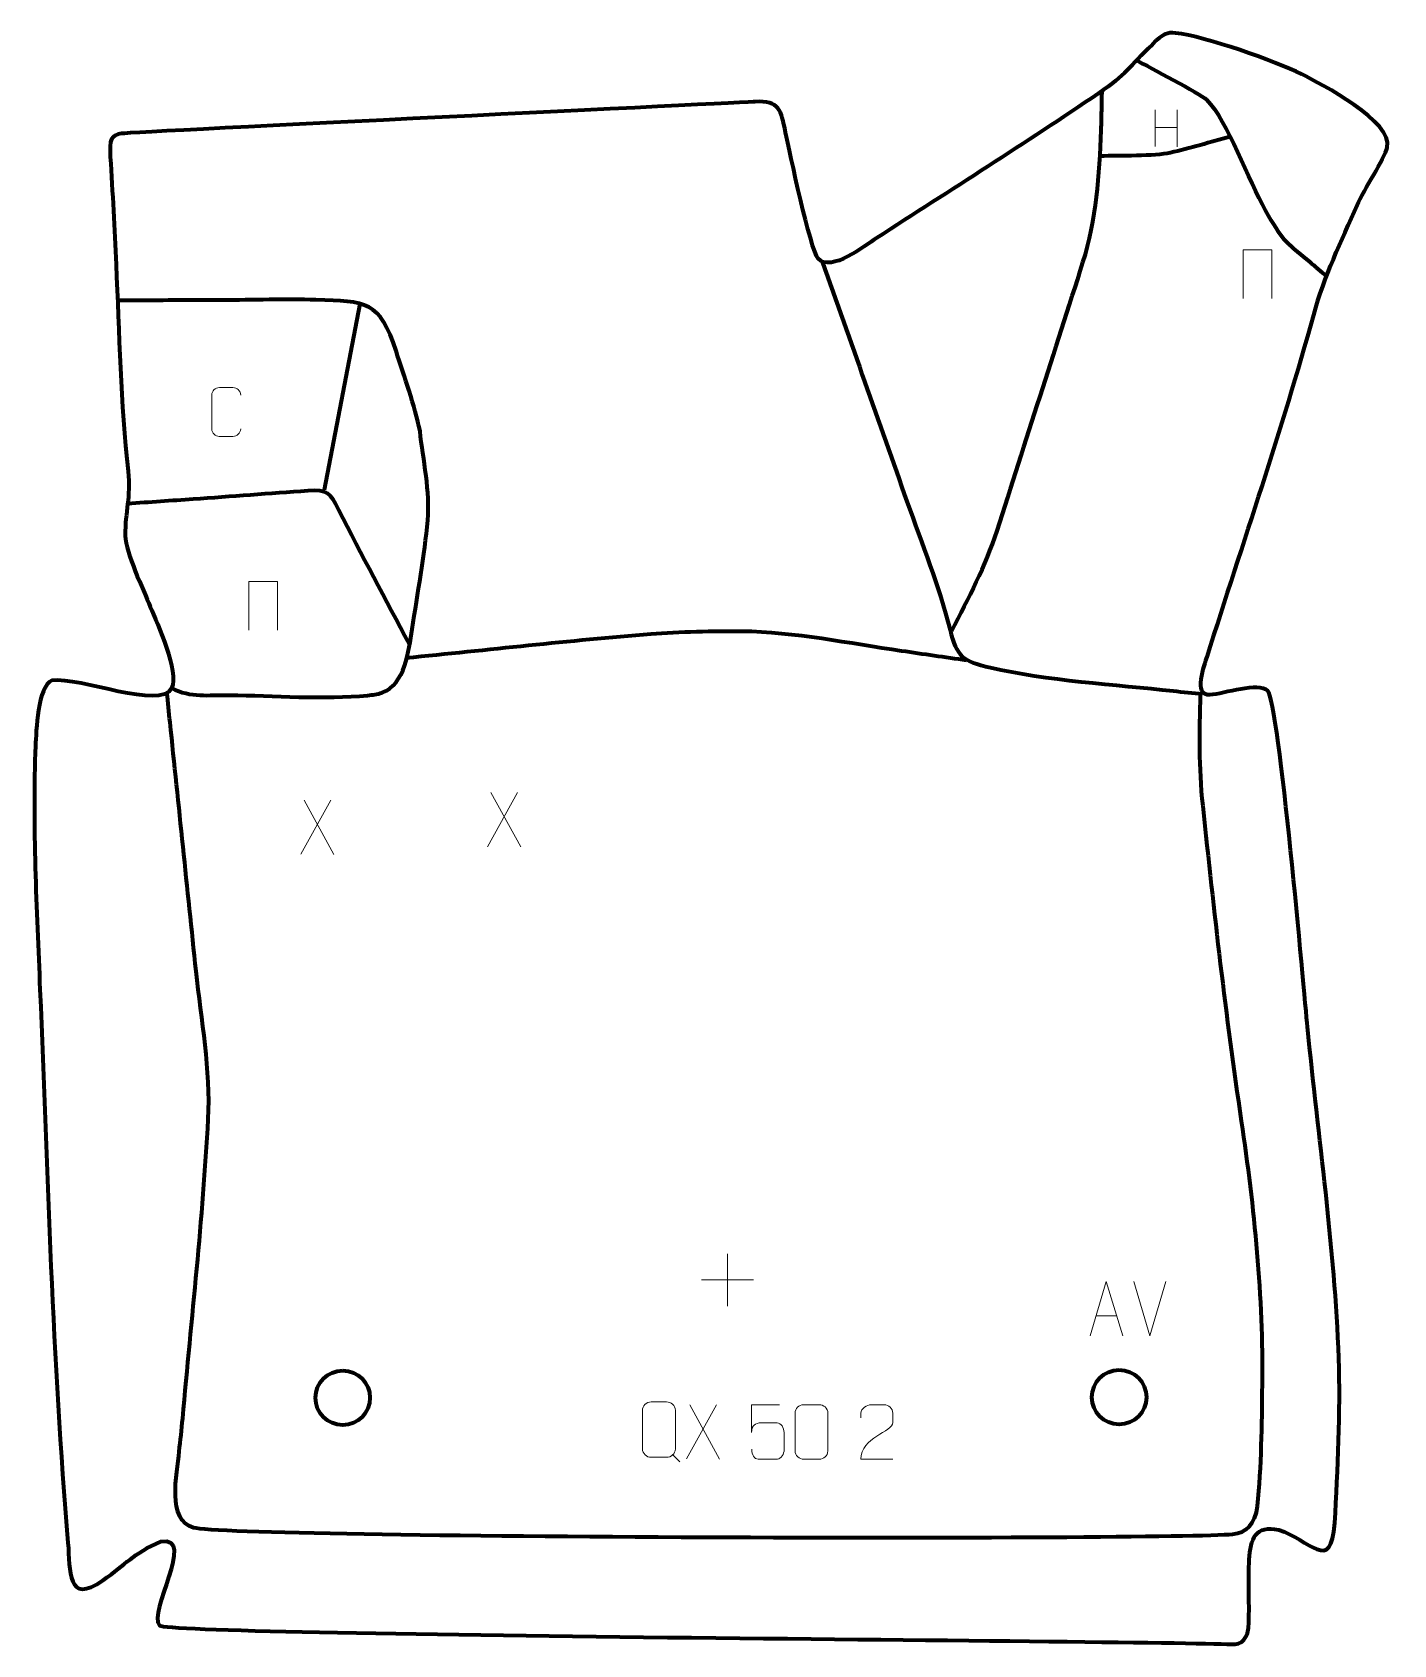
# Model space of a CAD drawing. Header units: millimetres. Extents: x -601 to 24, y -32 to 708.
import ezdxf

# ---------------------------------------------------------------- set-up
doc = ezdxf.new("R2010")
doc.units = ezdxf.units.MM
doc.header["$MEASUREMENT"] = 0
doc.layers.add('layer 2', color=7, linetype='Continuous')
doc.layers.add('layer 3', color=7, linetype='Continuous')

msp = doc.modelspace()

# ---------------------------------------------------------------- linework, layer by layer
at = {"layer": 'layer 2', "color": 142, "lineweight": 200}
for centre in [(-458.3982, 81.0682), (-102.0041, 81.3328)]:
    msp.add_ellipse(centre, major_axis=(0, 12.5), ratio=1, dxfattribs=at)
at = {"layer": 'layer 2', "color": 142, "lineweight": 158}
for points, knots in [([(-93.9406, 694.7301), (-88.4666, 691.7656), (-64.931, 679.6063), (-61.9083, 676.75), (-61.9083, 676.75), (-52.2281, 666.9034), (-42.5399, 639.6382), (-34.9046, 626.0168), (-34.9046, 626.0168), (-27.1966, 612.2658), (-26.5112, 612.2925), (-14.6916, 602.4009), (-14.6916, 602.4009), (-12.0536, 600.1932), (-9.4239, 597.9746), (-6.7924, 595.7591)], [0, 0, 0, 0, 0.2, 0.2, 0.2, 0.2, 0.4, 0.4, 0.4, 0.4, 0.6, 0.6, 0.6, 0.6, 1, 1, 1, 1]), ([(-178.8364, 432.9237), (-171.1563, 448.1718), (-163.4139, 462.5061), (-158.0392, 478.8163), (-158.0392, 478.8163), (-145.0856, 519.9692), (-131.5915, 560.9392), (-118.6066, 602.0835), (-118.6066, 602.0835), (-112.4593, 621.5719), (-110.9591, 642.3159), (-110.2479, 662.6548), (-110.2479, 662.6548), (-110.1246, 666.1803), (-110.0494, 669.7002), (-109.9899, 673.2271), (-109.9899, 673.2271), (-109.9666, 674.7257), (-109.9391, 676.2233), (-109.9098, 677.7218), (-109.9098, 677.7218), (-109.9098, 677.7218), (-109.8473, 680.693), (-109.8473, 680.693)], [0, 0, 0, 0, 0.14285714, 0.14285714, 0.14285714, 0.14285714, 0.28571429, 0.28571429, 0.28571429, 0.28571429, 0.42857143, 0.42857143, 0.42857143, 0.42857143, 0.57142857, 0.57142857, 0.57142857, 0.57142857, 0.71428571, 0.71428571, 0.71428571, 0.71428571, 1, 1, 1, 1]), ([(-110.4726, 650.981), (-102.498, 651.1622), (-85.3802, 650.8965), (-78.4863, 652.4758), (-78.4863, 652.4758), (-69.5596, 654.5209), (-59.9229, 657.4525), (-50.9852, 659.8734)], [0, 0, 0, 0, 0.33333333, 0.33333333, 0.33333333, 0.33333333, 1, 1, 1, 1]), ([(-238.2607, 602.4523), (-225.3136, 565.7396), (-212.3665, 529.0269), (-199.4194, 492.3142), (-199.4194, 492.3142), (-192.4554, 472.6664), (-184.7686, 453.7436), (-179.6259, 433.5029), (-179.6259, 433.5029), (-176.4779, 421.1129), (-173.9518, 419.101), (-161.1157, 416.1433), (-161.1157, 416.1433), (-135.5873, 410.2611), (-103.6564, 408.2823), (-77.177, 405.4345), (-77.177, 405.4345), (-72.7102, 404.9541), (-68.2434, 404.4738), (-63.7766, 403.994)], [0, 0, 0, 0, 0.16666667, 0.16666667, 0.16666667, 0.16666667, 0.33333333, 0.33333333, 0.33333333, 0.33333333, 0.5, 0.5, 0.5, 0.5, 0.66666667, 0.66666667, 0.66666667, 0.66666667, 1, 1, 1, 1]), ([(-536.9762, 406.6893), (-528.1989, 402.2476), (-520.1076, 403.6137), (-510.3734, 403.5082), (-510.3734, 403.5082), (-490.374, 403.2915), (-466.6067, 401.4185), (-447.0481, 403.394), (-447.0481, 403.394), (-444.718, 403.6294), (-442.6264, 403.9014), (-440.3862, 404.6003), (-440.3862, 404.6003), (-429.6087, 408.4358), (-428.1898, 423.7537), (-426.5749, 433.7821), (-426.5749, 433.7821), (-423.9728, 450.0091), (-420.9231, 467.5278), (-419.3746, 483.811), (-419.3746, 483.811), (-418.1733, 496.4423), (-421.5362, 511.824), (-422.9295, 524.6253), (-422.9295, 524.6253), (-425.2633, 536.3884), (-430.34, 549.7268), (-433.9539, 561.4366), (-433.9539, 561.4366), (-441.268, 584.3557), (-447.7483, 584.2713), (-470.7027, 584.8838), (-470.7027, 584.8838), (-484.706, 585.2574), (-499.7532, 584.751), (-513.8994, 584.7151), (-513.8994, 584.7151), (-525.8659, 584.6847), (-537.8323, 584.653), (-549.7988, 584.6218), (-549.7988, 584.6218), (-553.7877, 584.6114), (-557.7765, 584.6011), (-561.7653, 584.5907)], [0, 0, 0, 0, 0.08333333, 0.08333333, 0.08333333, 0.08333333, 0.16666667, 0.16666667, 0.16666667, 0.16666667, 0.25, 0.25, 0.25, 0.25, 0.33333333, 0.33333333, 0.33333333, 0.33333333, 0.41666667, 0.41666667, 0.41666667, 0.41666667, 0.5, 0.5, 0.5, 0.5, 0.58333333, 0.58333333, 0.58333333, 0.58333333, 0.66666667, 0.66666667, 0.66666667, 0.66666667, 0.75, 0.75, 0.75, 0.75, 0.83333333, 0.83333333, 0.83333333, 0.83333333, 1, 1, 1, 1]), ([(-557.1081, 491.4497), (-547.0868, 492.1424), (-537.0654, 492.8351), (-527.0441, 493.5278), (-527.0441, 493.5278), (-509.4721, 494.7424), (-491.8712, 496.1474), (-474.3262, 497.3557), (-474.3262, 497.3557), (-465.3671, 497.9727), (-464.378, 496.4562), (-460.3841, 488.5822), (-460.3841, 488.5822), (-449.9361, 467.9845), (-438.7662, 447.4194), (-427.9522, 426.9784)], [0, 0, 0, 0, 0.2, 0.2, 0.2, 0.2, 0.4, 0.4, 0.4, 0.4, 0.6, 0.6, 0.6, 0.6, 1, 1, 1, 1]), ([(-429.3905, 420.6202), (-392.043, 424.2785), (-354.1743, 428.6265), (-316.8317, 431.5858), (-316.8317, 431.5858), (-304.1192, 432.5932), (-287.9646, 433.0304), (-275.2026, 432.8803), (-275.2026, 432.8803), (-251.1732, 432.5977), (-225.7615, 427.3353), (-201.8385, 423.8585), (-201.8385, 423.8585), (-191.9086, 422.4154), (-181.974, 421.0079), (-172.0457, 419.5538)], [0, 0, 0, 0, 0.2, 0.2, 0.2, 0.2, 0.4, 0.4, 0.4, 0.4, 0.6, 0.6, 0.6, 0.6, 1, 1, 1, 1]), ([(-64.8018, 404.104), (-65.1964, 385.5618), (-65.6462, 371.3015), (-63.6553, 352.6349), (-63.6553, 352.6349), (-58.501, 303.9263), (-53.1688, 256.5498), (-45.9332, 208.0603), (-45.9332, 208.0603), (-40.0808, 168.8397), (-35.8637, 126.7054), (-36.391, 87.0546), (-36.391, 87.0546), (-36.6373, 68.5794), (-36.7361, 49.6385), (-38.6707, 31.2691), (-38.6707, 31.2691), (-39.5402, 23.0122), (-43.9487, 18.9315), (-49.9128, 18.3763), (-49.9128, 18.3763), (-79.6053, 15.6121), (-507.9045, 16.3634), (-526.9493, 21.4228), (-526.9493, 21.4228), (-539.1132, 24.6542), (-534.5781, 46.0808), (-533.4692, 56.3687), (-533.4692, 56.3687), (-532.9216, 61.4486), (-532.3514, 66.5119), (-531.8641, 71.5992), (-531.8641, 71.5992), (-527.7266, 117.4018), (-522.637, 163.0415), (-520.1422, 208.9853), (-520.1422, 208.9853), (-518.9465, 231.3096), (-523.2927, 254.6312), (-525.7182, 276.8481), (-525.7182, 276.8481), (-529.7066, 314.9115), (-533.69, 352.9755), (-537.6759, 391.0392), (-537.6759, 391.0392), (-538.1454, 395.5231), (-538.615, 400.0071), (-539.0845, 404.491)], [0, 0, 0, 0, 0.07692308, 0.07692308, 0.07692308, 0.07692308, 0.15384615, 0.15384615, 0.15384615, 0.15384615, 0.23076923, 0.23076923, 0.23076923, 0.23076923, 0.30769231, 0.30769231, 0.30769231, 0.30769231, 0.38461538, 0.38461538, 0.38461538, 0.38461538, 0.46153846, 0.46153846, 0.46153846, 0.46153846, 0.53846154, 0.53846154, 0.53846154, 0.53846154, 0.61538462, 0.61538462, 0.61538462, 0.61538462, 0.69230769, 0.69230769, 0.69230769, 0.69230769, 0.76923077, 0.76923077, 0.76923077, 0.76923077, 0.84615385, 0.84615385, 0.84615385, 0.84615385, 1, 1, 1, 1])]:
    msp.add_open_spline(points, degree=3, knots=knots, dxfattribs=at)
at = {"layer": 'layer 2', "color": 250, "lineweight": 9}
for points in [[(-85.4169, 672.0942), (-85.4169, 672.0942), (-85.4169, 655.1926), (-85.4169, 655.1926)], [(-75.4282, 672.0942), (-75.4282, 672.0942), (-75.4282, 655.0726), (-75.4282, 655.0726)], [(-85.4036, 663.9891), (-85.4036, 663.9891), (-75.4282, 663.9891), (-75.4282, 663.9891)], [(-463.8891, 355.3394), (-463.8891, 355.3394), (-477.6297, 330.4436), (-477.6297, 330.4436)], [(-476.1751, 355.3394), (-476.1751, 355.3394), (-462.4345, 330.3859), (-462.4345, 330.3859)], [(-378.1712, 358.7897), (-378.1712, 358.7897), (-391.9118, 333.8939), (-391.9118, 333.8939)], [(-390.4572, 358.7897), (-390.4572, 358.7897), (-376.7166, 333.8362), (-376.7166, 333.8362)], [(-281.8, 147.1339), (-281.8, 147.1339), (-281.8, 123.156), (-281.8, 123.156)], [(-293.7889, 135.1449), (-293.7889, 135.1449), (-269.811, 135.1449), (-269.811, 135.1449)], [(-87.9703, 109.4266), (-87.9703, 109.4266), (-95.2921, 134.3802), (-95.2921, 134.3802)], [(-80.6484, 134.3802), (-80.6484, 134.3802), (-87.9702, 109.4266), (-87.9702, 109.4266)], [(-112.6072, 118.6833), (-112.6072, 118.6833), (-103.1115, 118.6833), (-103.1115, 118.6833)], [(-286.8631, 77.8783), (-286.8631, 77.8783), (-300.6037, 52.9825), (-300.6037, 52.9825)], [(-299.1491, 77.8783), (-299.1491, 77.8783), (-285.4085, 52.9248), (-285.4085, 52.9248)], [(-306.932, 54.8539), (-306.932, 54.8539), (-303.7218, 51.647), (-303.7218, 51.647)]]:
    msp.add_open_spline(points, degree=3, dxfattribs=at)
for points, knots in [([(-45.1124, 585.4688), (-45.1124, 585.4688), (-45.1124, 607.8191), (-45.1124, 607.8191), (-45.1124, 607.8191), (-45.1124, 607.8191), (-31.9941, 607.8191), (-31.9941, 607.8191), (-31.9941, 607.8191), (-31.9941, 607.8191), (-31.9941, 585.4688), (-31.9941, 585.4688)], [0, 0, 0, 0, 0.25, 0.25, 0.25, 0.25, 0.5, 0.5, 0.5, 0.5, 1, 1, 1, 1]), ([(-505.2435, 525.6525), (-505.3687, 523.5715), (-506.8709, 522.2463), (-508.7946, 522.2366), (-508.7946, 522.2366), (-510.8832, 522.2369), (-512.9718, 522.2369), (-515.0601, 522.2366), (-515.0601, 522.2366), (-516.7843, 522.1422), (-518.5507, 523.8301), (-518.5407, 525.6369), (-518.5407, 525.6369), (-518.5403, 530.8051), (-518.5403, 535.9728), (-518.5407, 541.1402), (-518.5407, 541.1402), (-518.5369, 543.0553), (-516.9724, 544.5952), (-515.0445, 544.5831), (-515.0445, 544.5831), (-512.9615, 544.5831), (-510.878, 544.5831), (-508.7946, 544.5831), (-508.7946, 544.5831), (-507.0511, 544.6149), (-505.2674, 543.279), (-505.2435, 541.0956)], [0, 0, 0, 0, 0.125, 0.125, 0.125, 0.125, 0.25, 0.25, 0.25, 0.25, 0.375, 0.375, 0.375, 0.375, 0.5, 0.5, 0.5, 0.5, 0.625, 0.625, 0.625, 0.625, 0.75, 0.75, 0.75, 0.75, 1, 1, 1, 1]), ([(-501.518, 433.3331), (-501.518, 433.3331), (-501.518, 455.6834), (-501.518, 455.6834), (-501.518, 455.6834), (-501.518, 455.6834), (-488.3997, 455.6834), (-488.3997, 455.6834), (-488.3997, 455.6834), (-488.3997, 455.6834), (-488.3997, 433.3331), (-488.3997, 433.3331)], [0, 0, 0, 0, 0.25, 0.25, 0.25, 0.25, 0.5, 0.5, 0.5, 0.5, 1, 1, 1, 1]), ([(-115.3298, 109.4339), (-115.3298, 109.4339), (-107.9588, 134.3874), (-107.9588, 134.3874), (-107.9588, 134.3874), (-107.9588, 134.3874), (-100.3889, 109.4339), (-100.3889, 109.4339)], [0, 0, 0, 0, 0.33333333, 0.33333333, 0.33333333, 0.33333333, 1, 1, 1, 1]), ([(-316.8621, 79.1553), (-314.4943, 79.1553), (-312.1263, 79.1553), (-309.7583, 79.1553), (-309.7583, 79.1553), (-307.7765, 79.1915), (-305.7492, 77.673), (-305.7221, 75.1914), (-305.7221, 75.1914), (-305.7224, 69.3408), (-305.7224, 63.4899), (-305.7221, 57.6385), (-305.7221, 57.6385), (-305.8643, 55.2732), (-307.5718, 53.7669), (-309.7583, 53.7559), (-309.7583, 53.7559), (-312.1323, 53.7564), (-314.5061, 53.7564), (-316.8796, 53.7559), (-316.8796, 53.7559), (-318.8395, 53.6487), (-320.8473, 55.5672), (-320.8358, 57.6209), (-320.8358, 57.6209), (-320.8355, 63.4949), (-320.8355, 69.3687), (-320.8358, 75.2421), (-320.8358, 75.2421), (-320.8315, 77.4187), (-319.0533, 79.169), (-316.8621, 79.1553)], [0, 0, 0, 0, 0.11111111, 0.11111111, 0.11111111, 0.11111111, 0.22222222, 0.22222222, 0.22222222, 0.22222222, 0.33333333, 0.33333333, 0.33333333, 0.33333333, 0.44444444, 0.44444444, 0.44444444, 0.44444444, 0.55555556, 0.55555556, 0.55555556, 0.55555556, 0.66666667, 0.66666667, 0.66666667, 0.66666667, 0.77777778, 0.77777778, 0.77777778, 0.77777778, 1, 1, 1, 1]), ([(-257.8468, 77.8179), (-257.8468, 77.8179), (-270.6985, 77.8179), (-270.6985, 77.8179), (-270.6985, 77.8179), (-270.6982, 73.5873), (-270.6982, 69.3564), (-270.6985, 65.1252), (-270.6985, 65.1252), (-270.6988, 68.4353), (-269.0678, 69.5071), (-266.2558, 69.5676), (-266.2558, 69.5676), (-263.8162, 69.5679), (-261.3767, 69.5679), (-258.9375, 69.5676), (-258.9375, 69.5676), (-257.2877, 69.5744), (-255.8128, 67.1939), (-255.7843, 65.1252), (-255.7843, 65.1252), (-255.7846, 62.5379), (-255.7846, 59.9503), (-255.7843, 57.3626), (-255.7843, 57.3626), (-255.7381, 55.4032), (-257.2375, 52.9669), (-258.8634, 52.9084), (-258.8634, 52.9084), (-260.8199, 52.9087), (-265.7149, 52.9087), (-267.6719, 52.9084), (-267.6719, 52.9084), (-269.5174, 52.8996), (-270.6245, 54.8644), (-270.6453, 57.4155)], [0, 0, 0, 0, 0.1, 0.1, 0.1, 0.1, 0.2, 0.2, 0.2, 0.2, 0.3, 0.3, 0.3, 0.3, 0.4, 0.4, 0.4, 0.4, 0.5, 0.5, 0.5, 0.5, 0.6, 0.6, 0.6, 0.6, 0.7, 0.7, 0.7, 0.7, 0.8, 0.8, 0.8, 0.8, 1, 1, 1, 1]), ([(-246.8216, 77.8624), (-244.4555, 77.8624), (-242.089, 77.8624), (-239.7225, 77.8624), (-239.7225, 77.8624), (-237.742, 77.898), (-235.716, 76.4037), (-235.6889, 73.9616), (-235.6889, 73.9616), (-235.6893, 68.2042), (-235.6893, 62.4464), (-235.6889, 56.6882), (-235.6889, 56.6882), (-235.831, 54.3606), (-237.5374, 52.8783), (-239.7225, 52.8675), (-239.7225, 52.8675), (-242.0949, 52.8679), (-244.4673, 52.8679), (-246.8393, 52.8675), (-246.8393, 52.8675), (-248.7978, 52.7619), (-250.8042, 54.6498), (-250.7928, 56.6708), (-250.7928, 56.6708), (-250.7924, 62.4514), (-250.7924, 68.2317), (-250.7928, 74.0115), (-250.7928, 74.0115), (-250.7885, 76.1535), (-249.0114, 77.876), (-246.8216, 77.8624)], [0, 0, 0, 0, 0.11111111, 0.11111111, 0.11111111, 0.11111111, 0.22222222, 0.22222222, 0.22222222, 0.22222222, 0.33333333, 0.33333333, 0.33333333, 0.33333333, 0.44444444, 0.44444444, 0.44444444, 0.44444444, 0.55555556, 0.55555556, 0.55555556, 0.55555556, 0.66666667, 0.66666667, 0.66666667, 0.66666667, 0.77777778, 0.77777778, 0.77777778, 0.77777778, 1, 1, 1, 1]), ([(-205.8695, 52.876), (-210.7839, 52.8763), (-215.6983, 52.8763), (-220.6124, 52.876), (-220.6124, 52.876), (-220.6124, 62.8083), (-205.9614, 65.4495), (-205.8695, 69.7598), (-205.8695, 69.7598), (-205.8698, 71.1839), (-205.8698, 72.6076), (-205.8695, 74.0309), (-205.8695, 74.0309), (-205.8864, 76.108), (-208.0092, 77.8328), (-209.6802, 77.8501), (-209.6802, 77.8501), (-211.7534, 77.8497), (-213.8263, 77.8497), (-215.8987, 77.8501), (-215.8987, 77.8501), (-217.7208, 77.8666), (-220.5455, 76.0745), (-220.6124, 73.9809), (-220.6124, 73.9809), (-220.6124, 73.9809), (-220.6124, 71.9261), (-220.6124, 71.9261)], [0, 0, 0, 0, 0.125, 0.125, 0.125, 0.125, 0.25, 0.25, 0.25, 0.25, 0.375, 0.375, 0.375, 0.375, 0.5, 0.5, 0.5, 0.5, 0.625, 0.625, 0.625, 0.625, 0.75, 0.75, 0.75, 0.75, 1, 1, 1, 1])]:
    msp.add_open_spline(points, degree=3, knots=knots, dxfattribs=at)
at = {"layer": 'layer 2', "color": 142, "lineweight": 158}
msp.add_open_spline([(-466.7384, 497.6961), (-466.7384, 497.6961), (-450.349, 582.9705), (-450.349, 582.9705)], degree=3, dxfattribs=at)
at = {"layer": 'layer 3', "color": 242, "lineweight": 158}
msp.add_open_spline([(-269.1387, 675.7446), (-257.7788, 676.4089), (-257.3121, 671.9784), (-255.1404, 661.7248), (-255.1404, 661.7248), (-253.2493, 652.9662), (-243.7775, 607.832), (-240.1112, 603.7791), (-240.1112, 603.7791), (-234.3077, 597.3637), (-218.8991, 609.6087), (-213.4181, 613.1531), (-213.4181, 613.1531), (-179.4099, 635.1376), (-144.9314, 656.9131), (-111.4084, 679.5943), (-111.4084, 679.5943), (-98.8967, 688.2983), (-97.209, 691.7725), (-86.7653, 702.0795), (-86.7653, 702.0795), (-81.5387, 707.2377), (-80.0176, 707.6606), (-76.1446, 707.2538), (-76.1446, 707.2538), (-62.2482, 705.7945), (-30.7281, 694.4298), (-18.202, 688.4287), (-18.202, 688.4287), (-9.3641, 683.977), (24.0502, 666.4905), (21.0846, 654.8279), (21.0846, 654.8279), (19.6949, 649.3628), (10.4005, 635.3772), (7.2621, 628.3654), (7.2621, 628.3654), (-0.1359, 611.7745), (-7.8372, 595.5955), (-12.6806, 578.066), (-12.6806, 578.066), (-27.3109, 525.1139), (-45.07, 473.4903), (-61.6165, 421.1302), (-61.6165, 421.1302), (-62.7306, 417.6046), (-68.298, 402.9289), (-60.3079, 403.5868), (-60.3079, 403.5868), (-53.7113, 404.13), (-38.1862, 409.5459), (-33.7981, 405.4566), (-33.7981, 405.4566), (-28.6461, 400.6555), (-17.0764, 266.8195), (-15.5309, 251.3265), (-15.5309, 251.3265), (-10.4762, 200.6565), (-3.1701, 150.114), (-1.1055, 99.19), (-1.1055, 99.19), (-0.4266, 74.6193), (-1.6826, 48.2343), (-2.9781, 23.621), (-2.9781, 23.621), (-4.7897, -0.1942), (-14.5479, 16.245), (-28.762, 20.4544), (-28.762, 20.4544), (-39.4727, 22.9464), (-41.6774, 16.2348), (-42.2557, 6.8883), (-42.2557, 6.8883), (-42.8243, -2.3028), (-42.1902, -12.5735), (-42.4707, -21.8369), (-42.4707, -21.8369), (-42.7164, -29.9511), (-45.5532, -32.2602), (-50.416, -32.0414), (-50.416, -32.0414), (-89.476, -30.2843), (-537.6075, -28.2001), (-542.4836, -23.3816), (-542.4836, -23.3816), (-548.3238, -17.6104), (-525.5502, 17.9533), (-541.7009, 15.1009), (-541.7009, 15.1009), (-555.273, 9.3812), (-557.4495, 4.9527), (-568.4397, -2.6816), (-568.4397, -2.6816), (-585.2098, -14.3308), (-583.4438, 1.7693), (-584.5327, 14.4476), (-584.5327, 14.4476), (-591.7409, 98.5011), (-593.8285, 184.0392), (-597.389, 268.404), (-597.389, 268.404), (-598.8811, 305.0205), (-600.9348, 343.8328), (-599.4367, 380.3569), (-599.4367, 380.3569), (-599.1855, 386.482), (-598.3569, 407.7373), (-591.9461, 410.1992), (-591.9461, 410.1992), (-578.8626, 411.925), (-541.9942, 396.3802), (-536.9762, 406.6893), (-536.9762, 406.6893), (-533.3309, 414.1782), (-543.5466, 436.2258), (-546.7277, 443.9653), (-546.7277, 443.9653), (-550.0885, 452.3147), (-557.9582, 468.4294), (-558.2436, 476.7199), (-558.2436, 476.7199), (-558.404, 487.7164), (-555.5913, 494.1981), (-556.9658, 506.2005), (-556.9658, 506.2005), (-560.3864, 536.9527), (-561.0233, 570.0189), (-562.4717, 601.0986), (-562.4717, 601.0986), (-563.2396, 617.577), (-564.0349, 634.039), (-565.0954, 650.5021), (-565.0954, 650.5021), (-565.6145, 658.393), (-564.6928, 660.5031), (-559.8909, 661.1691), (-559.8909, 661.1691), (-555.089, 661.8351), (-269.1387, 675.7446), (-269.1387, 675.7446)], degree=3, knots=[0, 0, 0, 0, 0.02777778, 0.02777778, 0.02777778, 0.02777778, 0.05555556, 0.05555556, 0.05555556, 0.05555556, 0.08333333, 0.08333333, 0.08333333, 0.08333333, 0.11111111, 0.11111111, 0.11111111, 0.11111111, 0.13888889, 0.13888889, 0.13888889, 0.13888889, 0.16666667, 0.16666667, 0.16666667, 0.16666667, 0.19444444, 0.19444444, 0.19444444, 0.19444444, 0.22222222, 0.22222222, 0.22222222, 0.22222222, 0.25, 0.25, 0.25, 0.25, 0.27777778, 0.27777778, 0.27777778, 0.27777778, 0.30555556, 0.30555556, 0.30555556, 0.30555556, 0.33333333, 0.33333333, 0.33333333, 0.33333333, 0.36111111, 0.36111111, 0.36111111, 0.36111111, 0.38888889, 0.38888889, 0.38888889, 0.38888889, 0.41666667, 0.41666667, 0.41666667, 0.41666667, 0.44444444, 0.44444444, 0.44444444, 0.44444444, 0.47222222, 0.47222222, 0.47222222, 0.47222222, 0.5, 0.5, 0.5, 0.5, 0.52777778, 0.52777778, 0.52777778, 0.52777778, 0.55555556, 0.55555556, 0.55555556, 0.55555556, 0.58333333, 0.58333333, 0.58333333, 0.58333333, 0.61111111, 0.61111111, 0.61111111, 0.61111111, 0.63888889, 0.63888889, 0.63888889, 0.63888889, 0.66666667, 0.66666667, 0.66666667, 0.66666667, 0.69444444, 0.69444444, 0.69444444, 0.69444444, 0.72222222, 0.72222222, 0.72222222, 0.72222222, 0.75, 0.75, 0.75, 0.75, 0.77777778, 0.77777778, 0.77777778, 0.77777778, 0.80555556, 0.80555556, 0.80555556, 0.80555556, 0.83333333, 0.83333333, 0.83333333, 0.83333333, 0.86111111, 0.86111111, 0.86111111, 0.86111111, 0.88888889, 0.88888889, 0.88888889, 0.88888889, 0.91666667, 0.91666667, 0.91666667, 0.91666667, 0.94444444, 0.94444444, 0.94444444, 0.94444444, 1, 1, 1, 1], dxfattribs=at)

doc.saveas('drawing.dxf')
